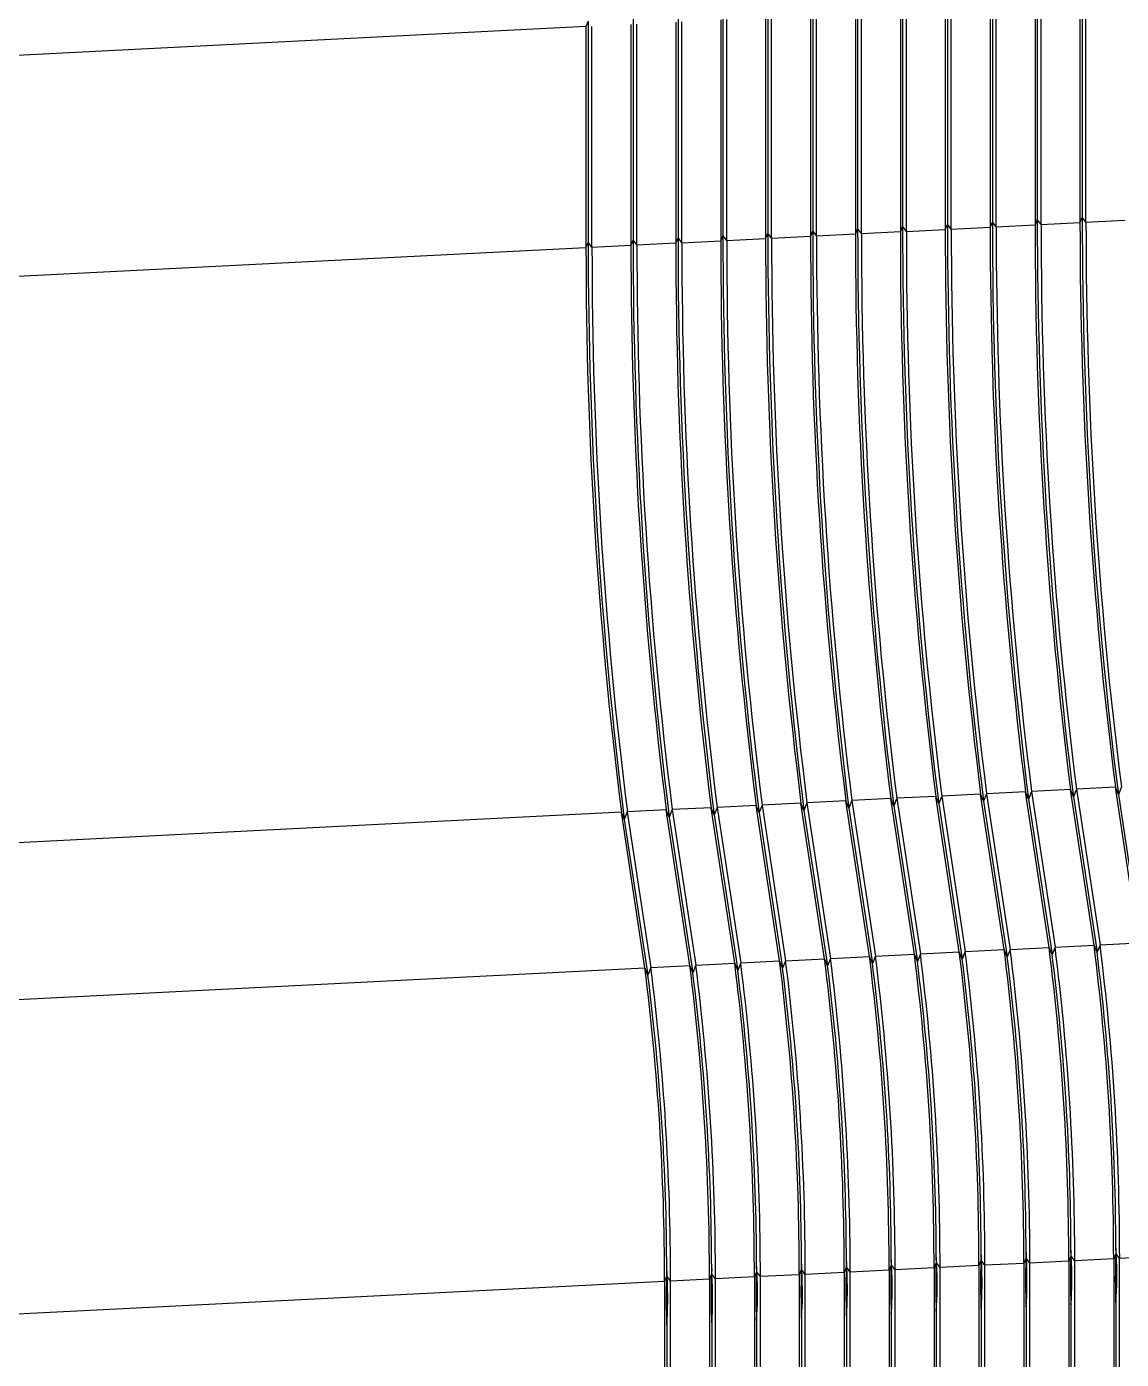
# Model space of a CAD drawing. Header units: millimetres. Extents: x 334 to 3694, y 0 to 2376.
# Drawn here: x 2520.26 to 2527.54, y 1125.11 to 1133.98 of the extents above; entities that cross this region are included whole.
import ezdxf

# ---------------------------------------------------------------- set-up
doc = ezdxf.new("R2010")
doc.units = ezdxf.units.MM
doc.header["$LTSCALE"] = 3
doc.layers.add('1_외형선', color=7, linetype='Continuous', lineweight=25)

msp = doc.modelspace()

# ---------------------------------------------------------------- linework, layer by layer
at = {"layer": '1_외형선'}
for p, q in [((2525.7902, 1134.1036), (2525.7902, 1132.6339)), ((2526.0891, 1134.1187), (2526.0891, 1132.649)), ((2526.3732, 1134.0983), (2526.3732, 1132.6286)), ((2526.3879, 1134.1338), (2526.3879, 1132.6641)), ((2526.4131, 1132.6306), (2526.4131, 1134.1003)), ((2526.6721, 1134.1134), (2526.6721, 1132.6436)), ((2526.6868, 1134.1489), (2526.6868, 1132.6792)), ((2526.7119, 1132.6457), (2526.7119, 1134.1154)), ((2526.971, 1134.1285), (2526.971, 1132.6587)), ((2526.9857, 1134.164), (2526.9857, 1132.6943)), ((2527.0108, 1132.6608), (2527.0108, 1134.1305)), ((2527.2698, 1134.1436), (2527.2698, 1132.6738)), ((2527.2845, 1134.1791), (2527.2845, 1132.7093)), ((2527.3097, 1132.6758), (2527.3097, 1134.1456)), ((2523.9971, 1134.0131), (2523.9824, 1133.9776)), ((2523.9971, 1134.0131), (2523.9971, 1132.5433)), ((2524.2959, 1134.0282), (2524.2959, 1132.5584)), ((2524.5948, 1134.0433), (2524.5948, 1132.5735)), ((2524.6199, 1132.54), (2524.6199, 1134.0098)), ((2524.879, 1134.0229), (2524.879, 1132.5531)), ((2524.8936, 1134.0584), (2524.8936, 1132.5886)), ((2524.9188, 1132.5551), (2524.9188, 1134.0249)), ((2525.1778, 1134.0379), (2525.1778, 1132.5682)), ((2525.1925, 1134.0735), (2525.1925, 1132.6037)), ((2525.2177, 1132.5702), (2525.2177, 1134.04)), ((2525.4767, 1134.053), (2525.4767, 1132.5833)), ((2525.4914, 1134.0886), (2525.4914, 1132.6188)), ((2525.5165, 1132.5853), (2525.5165, 1134.0551)), ((2525.7755, 1134.0681), (2525.7755, 1132.5984)), ((2525.8154, 1132.6004), (2525.8154, 1134.0701)), ((2526.0744, 1134.0832), (2526.0744, 1132.6135)), ((2526.1142, 1132.6155), (2526.1142, 1134.0852)), ((2523.9824, 1133.9776), (2515.9331, 1133.571)), ((2523.9824, 1133.9776), (2523.9824, 1132.5078)), ((2524.0222, 1132.5098), (2524.0222, 1133.9796)), ((2524.2812, 1133.9927), (2524.2812, 1132.5229)), ((2524.3211, 1132.5249), (2524.3211, 1133.9947)), ((2524.5801, 1134.0078), (2524.5801, 1132.538)), ((2526.9857, 1132.6943), (2526.971, 1132.6587)), ((2527.0108, 1132.6608), (2526.9857, 1132.6943)), ((2527.2845, 1132.7093), (2527.2698, 1132.6738)), ((2527.3097, 1132.6758), (2527.2845, 1132.7093)), ((2527.3097, 1132.6758), (2527.5687, 1132.6889)), ((2525.1925, 1132.6037), (2525.1778, 1132.5682)), ((2525.2177, 1132.5702), (2525.1925, 1132.6037)), ((2525.4914, 1132.6188), (2525.4767, 1132.5833)), ((2525.5165, 1132.5853), (2525.4914, 1132.6188)), ((2525.5165, 1132.5853), (2525.7755, 1132.5984)), ((2525.7902, 1132.6339), (2525.7755, 1132.5984)), ((2525.8154, 1132.6004), (2525.7902, 1132.6339)), ((2525.8154, 1132.6004), (2526.0744, 1132.6135)), ((2526.0891, 1132.649), (2526.0744, 1132.6135)), ((2526.1142, 1132.6155), (2526.0891, 1132.649)), ((2526.1142, 1132.6155), (2526.3732, 1132.6286)), ((2526.3879, 1132.6641), (2526.3732, 1132.6286)), ((2526.4131, 1132.6306), (2526.3879, 1132.6641)), ((2526.4131, 1132.6306), (2526.6721, 1132.6436)), ((2526.6868, 1132.6792), (2526.6721, 1132.6436)), ((2526.7119, 1132.6457), (2526.6868, 1132.6792)), ((2526.7119, 1132.6457), (2526.971, 1132.6587)), ((2527.0108, 1132.6608), (2527.2698, 1132.6738)), ((2515.9331, 1132.1013), (2523.9824, 1132.5078)), ((2523.9971, 1132.5433), (2523.9824, 1132.5078)), ((2524.0222, 1132.5098), (2523.9971, 1132.5433)), ((2524.0222, 1132.5098), (2524.2812, 1132.5229)), ((2524.2959, 1132.5584), (2524.2812, 1132.5229)), ((2524.3211, 1132.5249), (2524.2959, 1132.5584)), ((2524.3211, 1132.5249), (2524.5801, 1132.538)), ((2524.5948, 1132.5735), (2524.5801, 1132.538)), ((2524.6199, 1132.54), (2524.5948, 1132.5735)), ((2524.6199, 1132.54), (2524.879, 1132.5531)), ((2524.8936, 1132.5886), (2524.879, 1132.5531)), ((2524.9188, 1132.5551), (2524.8936, 1132.5886)), ((2524.9188, 1132.5551), (2525.1778, 1132.5682)), ((2525.2177, 1132.5702), (2525.4767, 1132.5833)), ((2526.6086, 1128.8711), (2526.3496, 1128.8581)), ((2526.6285, 1128.8232), (2526.6086, 1128.8711)), ((2526.7654, 1127.836), (2526.6086, 1128.8711)), ((2526.6484, 1128.8732), (2526.6285, 1128.8232)), ((2526.9074, 1128.8862), (2526.6484, 1128.8732)), ((2526.6484, 1128.8732), (2526.8053, 1127.838)), ((2526.9273, 1128.8383), (2526.9074, 1128.8862)), ((2527.0643, 1127.8511), (2526.9074, 1128.8862)), ((2526.9473, 1128.8883), (2526.9273, 1128.8383)), ((2527.2063, 1128.9013), (2526.9473, 1128.8883)), ((2526.9473, 1128.8883), (2527.1041, 1127.8531)), ((2527.2262, 1128.8533), (2527.2063, 1128.9013)), ((2527.3632, 1127.8662), (2527.2063, 1128.9013)), ((2527.2461, 1128.9033), (2527.2262, 1128.8533)), ((2527.5051, 1128.9164), (2527.2461, 1128.9033)), ((2527.2461, 1128.9033), (2527.403, 1127.8682)), ((2527.5251, 1128.8684), (2527.5051, 1128.9164)), ((2527.662, 1127.8813), (2527.5051, 1128.9164)), ((2527.545, 1128.9184), (2527.5251, 1128.8684)), ((2527.5251, 1128.8684), (2527.6819, 1127.8333)), ((2524.8154, 1128.7806), (2524.5564, 1128.7675)), ((2524.8353, 1128.7326), (2524.8154, 1128.7806)), ((2524.9723, 1127.7454), (2524.8154, 1128.7806)), ((2524.8553, 1128.7826), (2524.8353, 1128.7326)), ((2525.1143, 1128.7957), (2524.8553, 1128.7826)), ((2524.8553, 1128.7826), (2525.0121, 1127.7474)), ((2525.1342, 1128.7477), (2525.1143, 1128.7957)), ((2525.2712, 1127.7605), (2525.1143, 1128.7957)), ((2525.1541, 1128.7977), (2525.1342, 1128.7477)), ((2525.4131, 1128.8108), (2525.1541, 1128.7977)), ((2525.1541, 1128.7977), (2525.311, 1127.7625)), ((2525.4331, 1128.7628), (2525.4131, 1128.8108)), ((2525.57, 1127.7756), (2525.4131, 1128.8108)), ((2525.453, 1128.8128), (2525.4331, 1128.7628)), ((2525.712, 1128.8259), (2525.453, 1128.8128)), ((2525.453, 1128.8128), (2525.6099, 1127.7776)), ((2525.7319, 1128.7779), (2525.712, 1128.8259)), ((2525.8689, 1127.7907), (2525.712, 1128.8259)), ((2525.7518, 1128.8279), (2525.7319, 1128.7779)), ((2525.7319, 1128.7779), (2525.8888, 1127.7427)), ((2526.0108, 1128.841), (2525.7518, 1128.8279)), ((2525.7518, 1128.8279), (2525.9087, 1127.7927)), ((2526.0308, 1128.793), (2526.0108, 1128.841)), ((2526.1677, 1127.8058), (2526.0108, 1128.841)), ((2526.0507, 1128.843), (2526.0308, 1128.793)), ((2526.0308, 1128.793), (2526.1877, 1127.7578)), ((2526.3097, 1128.8561), (2526.0507, 1128.843)), ((2526.0507, 1128.843), (2526.2076, 1127.8078)), ((2526.3296, 1128.8081), (2526.3097, 1128.8561)), ((2526.4666, 1127.8209), (2526.3097, 1128.8561)), ((2526.3496, 1128.8581), (2526.3296, 1128.8081)), ((2526.3296, 1128.8081), (2526.4865, 1127.7729)), ((2526.3496, 1128.8581), (2526.5064, 1127.8229)), ((2526.6285, 1128.8232), (2526.7854, 1127.788)), ((2526.9273, 1128.8383), (2527.0842, 1127.8031)), ((2527.2262, 1128.8533), (2527.3831, 1127.8182)), ((2524.2177, 1128.7504), (2516.1684, 1128.3439)), ((2524.3746, 1127.7152), (2524.2177, 1128.7504)), ((2524.2376, 1128.7024), (2524.2177, 1128.7504)), ((2524.2575, 1128.7524), (2524.2376, 1128.7024)), ((2524.2376, 1128.7024), (2524.3945, 1127.6672)), ((2524.5166, 1128.7655), (2524.2575, 1128.7524)), ((2524.2575, 1128.7524), (2524.4144, 1127.7172)), ((2524.5365, 1128.7175), (2524.5166, 1128.7655)), ((2524.6734, 1127.7303), (2524.5166, 1128.7655)), ((2524.5564, 1128.7675), (2524.5365, 1128.7175)), ((2524.5365, 1128.7175), (2524.6934, 1127.6823)), ((2524.5564, 1128.7675), (2524.7133, 1127.7323)), ((2524.8353, 1128.7326), (2524.9922, 1127.6974)), ((2525.1342, 1128.7477), (2525.2911, 1127.7125)), ((2525.4331, 1128.7628), (2525.5899, 1127.7276)), ((2525.9087, 1127.7927), (2526.1677, 1127.8058)), ((2526.1877, 1127.7578), (2526.1677, 1127.8058)), ((2526.2076, 1127.8078), (2526.1877, 1127.7578)), ((2526.2076, 1127.8078), (2526.4666, 1127.8209)), ((2526.4865, 1127.7729), (2526.4666, 1127.8209)), ((2526.5064, 1127.8229), (2526.4865, 1127.7729)), ((2526.5064, 1127.8229), (2526.7654, 1127.836)), ((2526.7854, 1127.788), (2526.7654, 1127.836)), ((2526.8053, 1127.838), (2526.7854, 1127.788)), ((2526.8053, 1127.838), (2527.0643, 1127.8511)), ((2527.0842, 1127.8031), (2527.0643, 1127.8511)), ((2527.1041, 1127.8531), (2527.0842, 1127.8031)), ((2527.1041, 1127.8531), (2527.3632, 1127.8662)), ((2527.3831, 1127.8182), (2527.3632, 1127.8662)), ((2527.403, 1127.8682), (2527.3831, 1127.8182)), ((2527.403, 1127.8682), (2527.662, 1127.8813)), ((2516.3253, 1127.3087), (2524.3746, 1127.7152)), ((2524.3945, 1127.6672), (2524.3746, 1127.7152)), ((2524.4144, 1127.7172), (2524.3945, 1127.6672)), ((2524.4144, 1127.7172), (2524.6734, 1127.7303)), ((2524.6934, 1127.6823), (2524.6734, 1127.7303)), ((2524.7133, 1127.7323), (2524.6934, 1127.6823)), ((2524.7133, 1127.7323), (2524.9723, 1127.7454)), ((2524.9922, 1127.6974), (2524.9723, 1127.7454)), ((2525.0121, 1127.7474), (2524.9922, 1127.6974)), ((2525.0121, 1127.7474), (2525.2712, 1127.7605)), ((2525.2911, 1127.7125), (2525.2712, 1127.7605)), ((2525.311, 1127.7625), (2525.2911, 1127.7125)), ((2525.311, 1127.7625), (2525.57, 1127.7756)), ((2525.5899, 1127.7276), (2525.57, 1127.7756)), ((2525.6099, 1127.7776), (2525.5899, 1127.7276)), ((2525.6099, 1127.7776), (2525.8689, 1127.7907)), ((2525.8888, 1127.7427), (2525.8689, 1127.7907)), ((2525.9087, 1127.7927), (2525.8888, 1127.7427)), ((2526.0142, 1125.7751), (2526.0131, 1125.7359)), ((2526.0164, 1125.736), (2526.0142, 1125.7751)), ((2526.3131, 1125.7902), (2526.312, 1125.751)), ((2526.3152, 1125.7511), (2526.3131, 1125.7902)), ((2526.6108, 1125.766), (2526.5973, 1125.7334)), ((2526.612, 1125.8053), (2526.6108, 1125.766)), ((2526.6141, 1125.7662), (2526.612, 1125.8053)), ((2526.6372, 1125.7355), (2526.6141, 1125.7662)), ((2526.9097, 1125.7811), (2526.8962, 1125.7485)), ((2526.9108, 1125.8204), (2526.9097, 1125.7811)), ((2526.9129, 1125.7813), (2526.9108, 1125.8204)), ((2526.936, 1125.7505), (2526.9129, 1125.7813)), ((2527.195, 1125.7636), (2526.936, 1125.7505)), ((2527.2085, 1125.7962), (2527.195, 1125.7636)), ((2527.195, 1125.7636), (2527.195, 1108.6163)), ((2527.2097, 1125.8354), (2527.2085, 1125.7962)), ((2527.2118, 1125.7964), (2527.2097, 1125.8354)), ((2527.2349, 1125.7656), (2527.2118, 1125.7964)), ((2527.4939, 1125.7787), (2527.2349, 1125.7656)), ((2527.2349, 1108.6183), (2527.2349, 1125.7656)), ((2527.5074, 1125.8113), (2527.4939, 1125.7787)), ((2527.4939, 1125.7787), (2527.4939, 1108.6314)), ((2527.5085, 1125.8505), (2527.5074, 1125.8113)), ((2527.5106, 1125.8115), (2527.5085, 1125.8505)), ((2527.5337, 1125.7807), (2527.5106, 1125.8115)), ((2527.7928, 1125.7938), (2527.5337, 1125.7807)), ((2527.5337, 1108.6334), (2527.5337, 1125.7807)), ((2524.5199, 1125.6996), (2524.5188, 1125.6604)), ((2524.5221, 1125.6606), (2524.5199, 1125.6996)), ((2524.8177, 1125.6755), (2524.8042, 1125.6429)), ((2524.8188, 1125.7147), (2524.8177, 1125.6755)), ((2524.8209, 1125.6756), (2524.8188, 1125.7147)), ((2524.844, 1125.6449), (2524.8209, 1125.6756)), ((2525.1165, 1125.6906), (2525.103, 1125.658)), ((2525.1177, 1125.7298), (2525.1165, 1125.6906)), ((2525.1198, 1125.6907), (2525.1177, 1125.7298)), ((2525.1429, 1125.66), (2525.1198, 1125.6907)), ((2525.4154, 1125.7057), (2525.4019, 1125.6731)), ((2525.4165, 1125.7449), (2525.4154, 1125.7057)), ((2525.4186, 1125.7058), (2525.4165, 1125.7449)), ((2525.4417, 1125.6751), (2525.4186, 1125.7058)), ((2525.7007, 1125.6882), (2525.4417, 1125.6751)), ((2525.4417, 1123.4704), (2525.4417, 1125.6751)), ((2525.7142, 1125.7208), (2525.7007, 1125.6882)), ((2525.7007, 1125.6882), (2525.7007, 1123.4835)), ((2525.7154, 1125.76), (2525.7142, 1125.7208)), ((2525.7175, 1125.7209), (2525.7154, 1125.76)), ((2525.7406, 1125.6902), (2525.7175, 1125.7209)), ((2525.9996, 1125.7033), (2525.7406, 1125.6902)), ((2525.7406, 1123.4852), (2525.7406, 1125.6902)), ((2526.0131, 1125.7359), (2525.9996, 1125.7033)), ((2525.9996, 1125.7033), (2525.9996, 1123.442)), ((2526.0394, 1125.7053), (2526.0164, 1125.736)), ((2526.2985, 1125.7183), (2526.0394, 1125.7053)), ((2526.0394, 1123.4251), (2526.0394, 1125.7053)), ((2526.312, 1125.751), (2526.2985, 1125.7183)), ((2526.2985, 1125.7183), (2526.2985, 1123.1492)), ((2526.3383, 1125.7204), (2526.3152, 1125.7511)), ((2526.5973, 1125.7334), (2526.3383, 1125.7204)), ((2526.3383, 1122.9234), (2526.3383, 1125.7204)), ((2526.5973, 1125.7334), (2526.5973, 1121.2143)), ((2526.8962, 1125.7485), (2526.6372, 1125.7355)), ((2526.6372, 1120.9514), (2526.6372, 1125.7355)), ((2526.8962, 1125.7485), (2526.8962, 1108.6012)), ((2526.936, 1108.6032), (2526.936, 1125.7505)), ((2524.5053, 1125.6278), (2516.4561, 1125.2212)), ((2524.5188, 1125.6604), (2524.5053, 1125.6278)), ((2524.5053, 1125.6278), (2524.5053, 1123.4231)), ((2524.5452, 1125.6298), (2524.5221, 1125.6606)), ((2524.8042, 1125.6429), (2524.5452, 1125.6298)), ((2524.5452, 1123.4251), (2524.5452, 1125.6298)), ((2524.8042, 1125.6429), (2524.8042, 1123.4382)), ((2525.103, 1125.658), (2524.844, 1125.6449)), ((2524.844, 1123.4402), (2524.844, 1125.6449)), ((2525.103, 1125.658), (2525.103, 1123.4533)), ((2525.4019, 1125.6731), (2525.1429, 1125.66)), ((2525.1429, 1123.4553), (2525.1429, 1125.66)), ((2525.4019, 1125.6731), (2525.4019, 1123.4684)), ((2526.0143, 1125.4133), (2526.0143, 1123.4361)), ((2526.3132, 1125.4284), (2526.3132, 1123.0892)), ((2526.612, 1125.4435), (2526.612, 1121.1174)), ((2526.9109, 1125.4586), (2526.9109, 1108.6367)), ((2527.2097, 1125.4737), (2527.2097, 1108.6518)), ((2527.5086, 1125.4888), (2527.5086, 1108.6669)), ((2524.52, 1125.3378), (2524.52, 1123.4239)), ((2524.8189, 1125.3529), (2524.8189, 1123.439)), ((2525.1177, 1125.368), (2525.1177, 1123.4541)), ((2525.4166, 1125.3831), (2525.4166, 1123.4691)), ((2525.7154, 1125.3982), (2525.7154, 1123.4842))]:
    msp.add_line(p, q, dxfattribs=at)
for centre, radius, start, end in [((2557.6784, 1132.6885), 30.6928, 179.98928, 187.17805), ((2557.9773, 1132.7036), 30.6928, 179.98928, 187.17805), ((2555.8853, 1132.5979), 30.6928, 179.98928, 187.17805), ((2556.1841, 1132.613), 30.6928, 179.98928, 187.17805), ((2555.8011, 1132.5927), 30.0255, 179.98928, 187.17805), ((2556.483, 1132.6281), 30.6928, 179.98928, 187.17805), ((2555.8409, 1132.5948), 30.0255, 179.98928, 187.17805), ((2556.0999, 1132.6078), 30.0255, 179.98928, 187.17805), ((2556.7818, 1132.6432), 30.6928, 179.98928, 187.17805), ((2556.1398, 1132.6098), 30.0255, 179.98928, 187.17805), ((2556.3988, 1132.6229), 30.0255, 179.98928, 187.17805), ((2557.0807, 1132.6583), 30.6928, 179.98928, 187.17805), ((2556.4386, 1132.6249), 30.0255, 179.98928, 187.17805), ((2556.6976, 1132.638), 30.0255, 179.98928, 187.17805), ((2557.3796, 1132.6734), 30.6928, 179.98928, 187.17805), ((2556.7375, 1132.64), 30.0255, 179.98928, 187.17805), ((2556.9965, 1132.6531), 30.0255, 179.98928, 187.17805), ((2557.0363, 1132.6551), 30.0255, 179.98928, 187.17805), ((2557.2953, 1132.6682), 30.0255, 179.98928, 187.17805), ((2557.3352, 1132.6702), 30.0255, 179.98928, 187.17805), ((2554.0079, 1132.5022), 30.0255, 179.98928, 187.17805), ((2554.6898, 1132.5376), 30.6928, 179.98928, 187.17805), ((2554.0478, 1132.5042), 30.0255, 179.98928, 187.17805), ((2554.3068, 1132.5173), 30.0255, 179.98928, 187.17805), ((2554.9887, 1132.5527), 30.6928, 179.98928, 187.17805), ((2554.3466, 1132.5193), 30.0255, 179.98928, 187.17805), ((2554.6056, 1132.5324), 30.0255, 179.98928, 187.17805), ((2555.2876, 1132.5678), 30.6928, 179.98928, 187.17805), ((2554.6455, 1132.5344), 30.0255, 179.98928, 187.17805), ((2554.9045, 1132.5475), 30.0255, 179.98928, 187.17805), ((2555.5864, 1132.5828), 30.6928, 179.98928, 187.17805), ((2554.9443, 1132.5495), 30.0255, 179.98928, 187.17805), ((2555.2033, 1132.5626), 30.0255, 179.98928, 187.17805), ((2555.2432, 1132.5646), 30.0255, 179.98928, 187.17805), ((2555.5022, 1132.5776), 30.0255, 179.98928, 187.17805), ((2555.542, 1132.5797), 30.0255, 179.98928, 187.17805), ((2509.6176, 1125.7215), 16.6809, 359.98928, 7.17805), ((2509.6575, 1125.7235), 16.6809, 359.98928, 7.17805), ((2509.9165, 1125.7366), 16.6809, 359.98928, 7.17805), ((2509.9563, 1125.7386), 16.6809, 359.98928, 7.17805), ((2510.2153, 1125.7517), 16.6809, 359.98928, 7.17805), ((2510.2552, 1125.7537), 16.6809, 359.98928, 7.17805), ((2510.5142, 1125.7667), 16.6809, 359.98928, 7.17805), ((2511.2141, 1125.8035), 15.9956, 0.1145, 7.18134), ((2510.554, 1125.7688), 16.6809, 359.98928, 7.17805), ((2510.813, 1125.7818), 16.6809, 359.98928, 7.17805), ((2511.513, 1125.8186), 15.9956, 0.1145, 7.18134), ((2510.8529, 1125.7839), 16.6809, 359.98928, 7.17805), ((2507.8245, 1125.6309), 16.6809, 359.98928, 7.17805), ((2507.8643, 1125.6329), 16.6809, 359.98928, 7.17805), ((2508.1233, 1125.646), 16.6809, 359.98928, 7.17805), ((2508.1632, 1125.648), 16.6809, 359.98928, 7.17805), ((2508.4222, 1125.6611), 16.6809, 359.98928, 7.17805), ((2508.462, 1125.6631), 16.6809, 359.98928, 7.17805), ((2508.721, 1125.6762), 16.6809, 359.98928, 7.17805), ((2508.7609, 1125.6782), 16.6809, 359.98928, 7.17805), ((2509.0199, 1125.6913), 16.6809, 359.98928, 7.17805), ((2509.7199, 1125.728), 15.9956, 0.1145, 7.18134), ((2509.0597, 1125.6933), 16.6809, 359.98928, 7.17805), ((2509.3188, 1125.7064), 16.6809, 359.98928, 7.17805), ((2510.0187, 1125.7431), 15.9956, 0.1145, 7.18134), ((2509.3586, 1125.7084), 16.6809, 359.98928, 7.17805), ((2510.3176, 1125.7582), 15.9956, 0.1145, 7.18134), ((2510.6164, 1125.7733), 15.9956, 0.1145, 7.18134), ((2510.9153, 1125.7884), 15.9956, 0.1145, 7.18134), ((2508.5244, 1125.6676), 15.9956, 0.1145, 7.18134), ((2508.8233, 1125.6827), 15.9956, 0.1145, 7.18134), ((2509.1221, 1125.6978), 15.9956, 0.1145, 7.18134), ((2509.421, 1125.7129), 15.9956, 0.1145, 7.18134)]:
    msp.add_arc(centre, radius, start, end, dxfattribs=at)
for centre, major_axis, ratio, start_param, end_param in [((2527.0013, 1126.5631), (0.2396, 1.6176), 0.192562, 2.114289, 2.363345), ((2525.9456, 1126.5097), (-0.4273, 1.5811), 0.328601, 3.887233, 4.13629), ((2527.3002, 1126.5782), (0.2396, 1.6176), 0.192562, 2.114289, 2.363345), ((2526.2445, 1126.5248), (-0.4273, 1.5811), 0.328601, 3.887233, 4.13629), ((2527.5991, 1126.5933), (0.2396, 1.6176), 0.192562, 2.114289, 2.363345), ((2526.5433, 1126.5399), (-0.4273, 1.5811), 0.328601, 3.887233, 4.13629), ((2527.8979, 1126.6083), (0.2396, 1.6176), 0.192562, 2.114289, 2.363345), ((2526.8422, 1126.555), (-0.4273, 1.5811), 0.328601, 3.887233, 4.13629), ((2525.2082, 1126.4725), (0.2396, 1.6176), 0.192562, 2.114289, 2.363345), ((2524.1524, 1126.4192), (-0.4273, 1.5811), 0.328601, 3.887233, 4.13629), ((2525.507, 1126.4876), (0.2396, 1.6176), 0.192562, 2.114289, 2.363345), ((2524.4513, 1126.4343), (-0.4273, 1.5811), 0.328601, 3.887233, 4.13629), ((2525.8059, 1126.5027), (0.2396, 1.6176), 0.192562, 2.114289, 2.363345), ((2524.7502, 1126.4494), (-0.4273, 1.5811), 0.328601, 3.887233, 4.13629), ((2526.1048, 1126.5178), (0.2396, 1.6176), 0.192562, 2.114289, 2.363345), ((2525.049, 1126.4645), (-0.4273, 1.5811), 0.328601, 3.887233, 4.13629), ((2526.4036, 1126.5329), (0.2396, 1.6176), 0.192562, 2.114289, 2.363345), ((2525.3479, 1126.4796), (-0.4273, 1.5811), 0.328601, 3.887233, 4.13629), ((2526.7025, 1126.548), (0.2396, 1.6176), 0.192562, 2.114289, 2.363345), ((2525.6467, 1126.4947), (-0.4273, 1.5811), 0.328601, 3.887233, 4.13629), ((2524.9093, 1126.4574), (0.2396, 1.6176), 0.192562, 2.114289, 2.363345), ((2523.8536, 1126.4041), (-0.4273, 1.5811), 0.328601, 3.887233, 4.13629)]:
    msp.add_ellipse(centre, major_axis=major_axis, ratio=ratio, start_param=start_param, end_param=end_param, dxfattribs=at)

doc.saveas('drawing.dxf')
